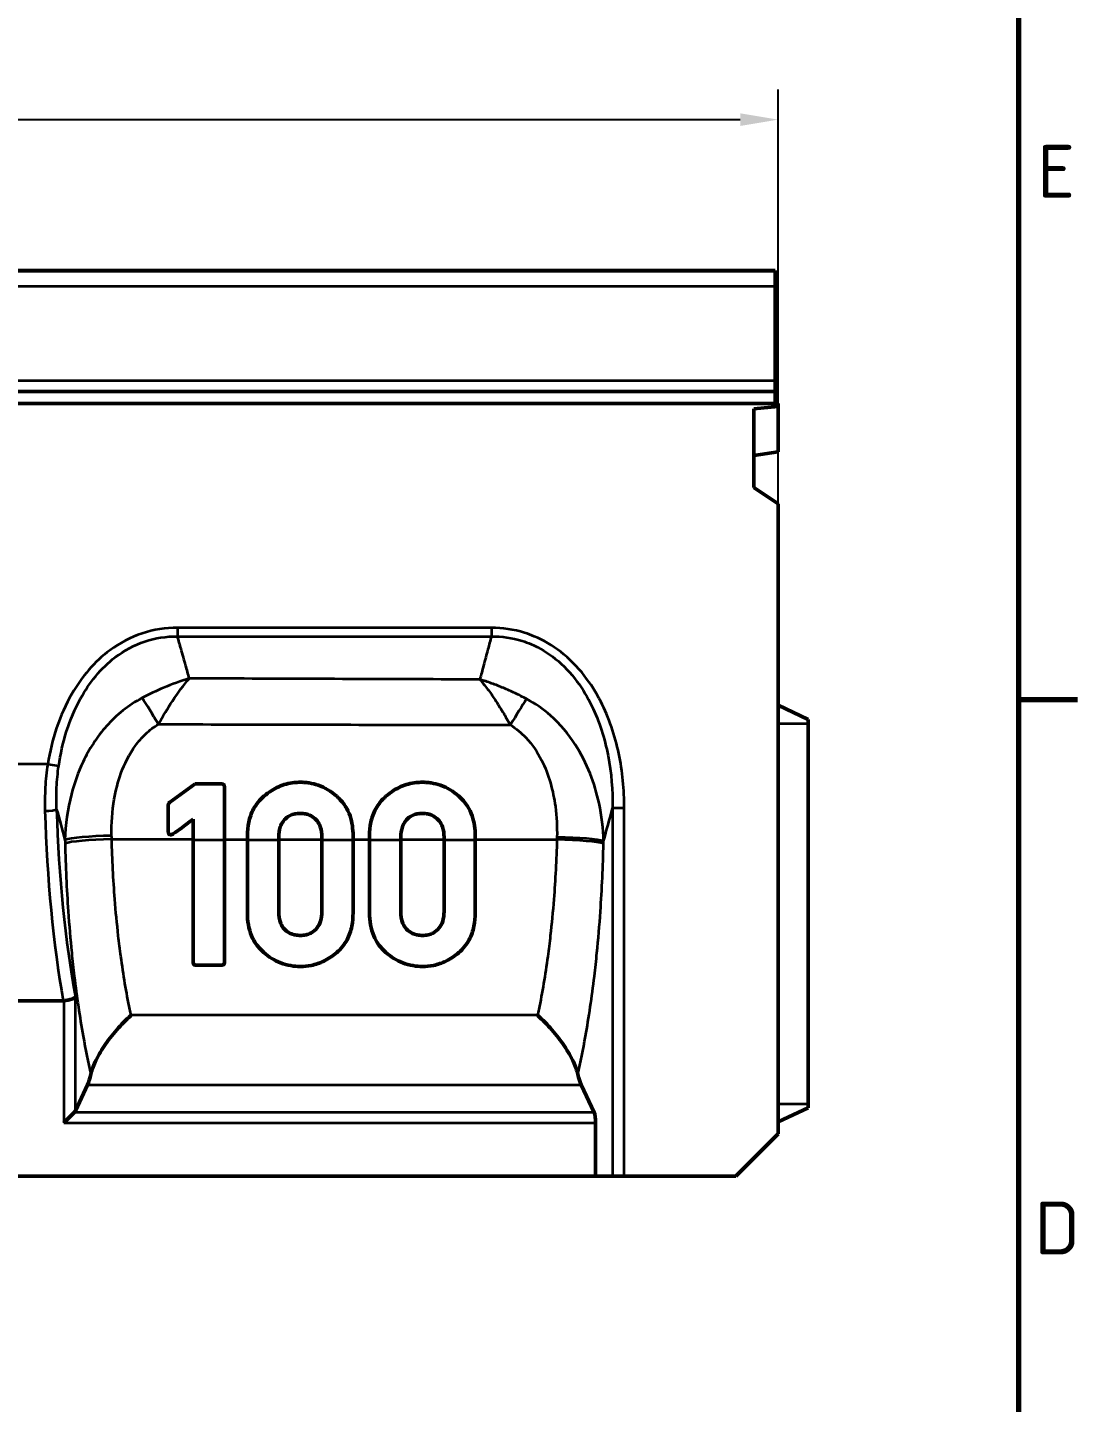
# Model space of a CAD drawing. Header units: millimetres. Extents: x 0 to 1485, y 0 to 1050.
# Drawn here: x 1295.8 to 1469.8, y 583.6 to 811.3 of the extents above; entities that cross this region are included whole.
import ezdxf

# ---------------------------------------------------------------- set-up
doc = ezdxf.new("R2010")
doc.units = ezdxf.units.MM
doc.header["$LTSCALE"] = 2.5
for name, color, linetype, lineweight in [('Bemaßung (ISO)', 7, 'Continuous', 25), ('Rahmen (ISO)', 7, 'Continuous', 70), ('Sichtbar (ISO)', 7, 'Continuous', 50), ('Sichtbar schmal (ISO)', 7, 'Continuous', 35)]:
    doc.layers.add(name, color=color, linetype=linetype, lineweight=lineweight)
doc.styles.add('Notiztext (DIN)', font='isocpeur.ttf')
doc.styles.add('TXT 3_5', font='isocpeur.ttf')
doc.dimstyles.new('Anrin Standard (DIN)', dxfattribs={"dimscale": 2.5, "dimtxt": 3.5, "dimasz": 2.5, "dimexe": 2, "dimexo": 0, "dimgap": 0.8, "dimtad": 1, "dimrnd": 1e-08, "dimtxsty": 'TXT 3_5', "dimcen": 0.09, "dimdle": 10, "dimclrd": 256, "dimclre": 256, "dimclrt": 256, "dimadec": 0, "dimazin": 2, "dimtfac": 0.714286, "dimtmove": 0, "dimatfit": 3, "dimfxl": 1, "dimtolj": 1, "dimlwd": -1, "dimlwe": -1, "dimarcsym": 0})

# ---------------------------------------------------------------- blocks, each defined once
blk = doc.blocks.new('Ränder Standardrahmen')
at = {"layer": 'Rahmen (ISO)'}
blk.add_line((584, 280), (587.9, 280), dxfattribs=at)
at = {"layer": 'Rahmen (ISO)', "flags": 128}
blk.add_lwpolyline([(10, 10), (10, 410), (584, 410), (584, 10), (10, 10)], dxfattribs=at)
at = {"layer": 'Rahmen (ISO)', "char_height": 3.5, "attachment_point": 7, "style": 'Notiztext (DIN)'}
for s, insert in [('E', (585.228, 313.25)), ('D', (585.053, 243.25))]:
    blk.add_mtext(s, dxfattribs=dict(at, insert=insert))
blk = doc.blocks.new('*D14')
at = {"layer": 'Bemaßung (ISO)', "transparency": 16777216}
for p, q in [((420.15, 732.45), (420.15, 801.07)), ((1420.15, 732.45), (1420.15, 801.07)), ((426.4, 796.07), (1413.9, 796.07))]:
    blk.add_line(p, q, dxfattribs=at)
for points in [[(426.4, 797.11), (426.4, 795.02), (420.15, 796.07)], [(1413.9, 797.11), (1413.9, 795.02), (1420.15, 796.07)]]:
    blk.add_solid(points, dxfattribs=at)
at = {"layer": 'Defpoints', "color": 0, "transparency": 16777216}
for p in [(1420.15, 796.07), (420.15, 732.45), (1420.15, 732.45)]:
    blk.add_point(p, dxfattribs=at)
at = {"layer": 'Bemaßung (ISO)', "transparency": 16777216, "insert": (909.62, 806.82), "char_height": 8.75, "attachment_point": 1, "style": 'TXT 3_5'}
blk.add_mtext('\\A1;1000', dxfattribs=at)

msp = doc.modelspace()

# ---------------------------------------------------------------- linework, layer by layer
at = {"layer": 'Sichtbar (ISO)'}
for p, q in [((920.646, 771.066), (1419.646, 771.066)), ((1419.646, 770.986), (1419.646, 771.066)), ((1419.646, 770.986), (1419.646, 768.5)), ((1419.646, 752.798), (1419.646, 768.5)), ((1419.646, 751.066), (1419.646, 752.798)), ((920.646, 751.066), (1419.646, 751.066)), ((1419.646, 749.066), (1419.646, 751.066)), ((1420.146, 749.066), (420.146, 749.066)), ((920.646, 749.066), (1419.646, 749.066)), ((1416.146, 748.168), (1420.146, 748.572)), ((1416.146, 735.12), (1416.146, 748.168)), ((1420.146, 748.572), (1420.146, 749.066)), ((1420.146, 748.572), (1420.146, 741.066)), ((1420.146, 741.066), (1416.146, 740.46)), ((1420.146, 732.453), (1416.146, 735.12)), ((1420.146, 628.066), (1420.146, 732.453)), ((1425.146, 696.735), (1420.146, 699.066)), ((1425.146, 696.735), (1425.146, 696.066)), ((1425.146, 633.066), (1425.146, 696.066)), ((1323.614, 686.054), (1319.342, 682.958)), ((1327.934, 686.054), (1323.614, 686.054)), ((1328.462, 676.778), (1328.462, 685.574)), ((1319.126, 682.55), (1319.126, 678.134)), ((1323.254, 680.198), (1323.254, 676.781)), ((1323.254, 676.781), (1323.254, 656.486)), ((1328.462, 656.486), (1328.462, 676.778)), ((1332.254, 677.462), (1332.254, 676.776)), ((1332.254, 676.776), (1332.254, 664.67)), ((1337.438, 676.774), (1337.438, 677.222)), ((1337.438, 664.886), (1337.438, 676.774)), ((1344.59, 677.222), (1344.59, 676.77)), ((1344.59, 676.77), (1344.59, 664.886)), ((1349.75, 676.767), (1349.75, 677.462)), ((1349.75, 664.67), (1349.75, 676.767)), ((1352.486, 677.462), (1352.486, 676.766)), ((1352.486, 676.766), (1352.486, 664.67)), ((1357.67, 676.763), (1357.67, 677.222)), ((1357.67, 664.886), (1357.67, 676.763)), ((1364.822, 677.222), (1364.822, 676.759)), ((1364.822, 676.759), (1364.822, 664.886)), ((1369.982, 676.757), (1369.982, 677.462)), ((1369.982, 664.67), (1369.982, 676.757)), ((1323.758, 656.006), (1327.934, 656.006)), ((1280.557, 650.132), (1301.735, 650.132)), ((1303.758, 631.922), (1305.757, 636.228)), ((1387.535, 636.227), (1389.662, 631.644)), ((1303.559, 631.644), (1301.827, 629.912)), ((1425.146, 632.398), (1420.146, 630.066)), ((1425.146, 633.066), (1425.146, 632.398)), ((1389.93, 629.912), (1389.93, 621.066)), ((1413.146, 621.066), (1420.146, 628.066)), ((1280.465, 621.066), (1389.93, 621.066)), ((1389.93, 621.066), (1392.749, 621.066)), ((1394.68, 621.066), (1392.749, 621.066)), ((1394.68, 621.066), (1413.146, 621.066))]:
    msp.add_line(p, q, dxfattribs=at)
for centre, major_axis, ratio, start_param, end_param in [((1301.827, 632.221), (2, 0), 0.5773503, 5.7595865, 6.0213859), ((1389.395, 629.912), (0, -2), 0.2679492, 1.5707963, 2.6179939)]:
    msp.add_ellipse(centre, major_axis=major_axis, ratio=ratio, start_param=start_param, end_param=end_param, dxfattribs=at)
for points, knots in [([(1328.462, 685.574), (1328.462, 685.635), (1328.451, 685.693), (1328.403, 685.809), (1328.367, 685.861), (1328.296, 685.932), (1328.249, 685.976), (1328.139, 686.024), (1328.103, 686.035), (1328.043, 686.047), (1328.02, 686.05), (1327.976, 686.054), (1327.955, 686.054), (1327.934, 686.054)], [0, 0, 0, 0, 0.018224129, 0.018224129, 0.037563221, 0.037563221, 0.048395237, 0.048395237, 0.053491902, 0.053491902, 0.056521966, 0.056521966, 0.059328462, 0.059328462, 0.059328462, 0.059328462]), ([(1341.014, 686.318), (1340.668, 686.318), (1340.322, 686.3), (1339.533, 686.214), (1339.093, 686.133), (1337.816, 685.791), (1337.025, 685.441), (1335.818, 684.686), (1335.379, 684.354), (1334.966, 683.99)], [0, 0, 0, 0, 0.10382631, 0.10382631, 0.23834875, 0.23834875, 0.50056817, 0.50056817, 0.66595755, 0.66595755, 0.66595755, 0.66595755]), ([(1347.038, 683.99), (1346.135, 684.794), (1345.122, 685.425), (1343.491, 685.998), (1342.989, 686.124), (1342.224, 686.246), (1341.97, 686.275), (1341.482, 686.31), (1341.248, 686.318), (1341.014, 686.318)], [0, 0, 0, 0, 0.36304159, 0.36304159, 0.51882785, 0.51882785, 0.59549542, 0.59549542, 0.66570729, 0.66570729, 0.66570729, 0.66570729]), ([(1361.246, 686.318), (1360.901, 686.318), (1360.556, 686.3), (1359.768, 686.214), (1359.329, 686.133), (1358.054, 685.793), (1357.265, 685.445), (1356.055, 684.691), (1355.613, 684.357), (1355.198, 683.99)], [0, 0, 0, 0, 0.10359016, 0.10359016, 0.23783893, 0.23783893, 0.49951841, 0.49951841, 0.66595291, 0.66595291, 0.66595291, 0.66595291]), ([(1367.27, 683.99), (1366.368, 684.793), (1365.354, 685.424), (1363.724, 685.998), (1363.222, 686.124), (1362.457, 686.245), (1362.203, 686.274), (1361.714, 686.31), (1361.48, 686.318), (1361.246, 686.318)], [0, 0, 0, 0, 0.36291292, 0.36291292, 0.51872653, 0.51872653, 0.59547011, 0.59547011, 0.66570478, 0.66570478, 0.66570478, 0.66570478]), ([(1334.966, 683.99), (1334.276, 683.398), (1333.708, 682.707), (1332.894, 681.213), (1332.634, 680.468), (1332.318, 678.96), (1332.254, 678.21), (1332.254, 677.462)], [0, 0, 0, 0, 0.27318631, 0.27318631, 0.51192653, 0.51192653, 0.73699265, 0.73699265, 0.73699265, 0.73699265]), ([(1349.75, 677.462), (1349.75, 678.573), (1349.609, 679.688), (1349.051, 681.316), (1348.79, 681.864), (1348.067, 682.985), (1347.59, 683.521), (1347.038, 683.99)], [0, 0, 0, 0, 0.33442683, 0.33442683, 0.51782083, 0.51782083, 0.73552205, 0.73552205, 0.73552205, 0.73552205]), ([(1355.198, 683.99), (1354.508, 683.398), (1353.94, 682.707), (1353.126, 681.213), (1352.866, 680.468), (1352.55, 678.96), (1352.486, 678.21), (1352.486, 677.462)], [0, 0, 0, 0, 0.27316352, 0.27316352, 0.51192365, 0.51192365, 0.73700241, 0.73700241, 0.73700241, 0.73700241]), ([(1369.982, 677.462), (1369.982, 678.573), (1369.841, 679.688), (1369.283, 681.316), (1369.022, 681.864), (1368.299, 682.985), (1367.822, 683.521), (1367.27, 683.99)], [0, 0, 0, 0, 0.33442435, 0.33442435, 0.5178175, 0.5178175, 0.73553231, 0.73553231, 0.73553231, 0.73553231]), ([(1319.342, 682.958), (1319.304, 682.94), (1319.273, 682.913), (1319.225, 682.858), (1319.201, 682.824), (1319.161, 682.737), (1319.148, 682.7), (1319.13, 682.625), (1319.126, 682.588), (1319.126, 682.55)], [0, 0, 0, 0, 0.012549784, 0.012549784, 0.021821854, 0.021821854, 0.028192848, 0.028192848, 0.034298098, 0.034298098, 0.034298098, 0.034298098]), ([(1337.438, 677.222), (1337.438, 677.795), (1337.505, 678.379), (1337.81, 679.272), (1337.978, 679.601), (1338.392, 680.143), (1338.66, 680.418), (1339.305, 680.82), (1339.607, 680.945), (1340.116, 681.078), (1340.309, 681.111), (1340.673, 681.15), (1340.844, 681.158), (1341.014, 681.158)], [0, 0, 0, 0, 0.17227974, 0.17227974, 0.28387309, 0.28387309, 0.37744285, 0.37744285, 0.44914979, 0.44914979, 0.49177882, 0.49177882, 0.5287864, 0.5287864, 0.5287864, 0.5287864]), ([(1341.014, 681.158), (1341.178, 681.158), (1341.342, 681.15), (1341.695, 681.112), (1341.883, 681.078), (1342.408, 680.939), (1342.727, 680.8), (1343.341, 680.397), (1343.593, 680.148), (1344.019, 679.614), (1344.198, 679.28), (1344.519, 678.379), (1344.59, 677.796), (1344.59, 677.222)], [0, 0, 0, 0, 0.04919449, 0.04919449, 0.10657372, 0.10657372, 0.21212255, 0.21212255, 0.32715457, 0.32715457, 0.47375702, 0.47375702, 0.69394537, 0.69394537, 0.69394537, 0.69394537]), ([(1357.67, 677.222), (1357.67, 677.795), (1357.737, 678.38), (1358.042, 679.273), (1358.21, 679.601), (1358.624, 680.143), (1358.892, 680.418), (1359.537, 680.82), (1359.839, 680.945), (1360.348, 681.078), (1360.541, 681.111), (1360.905, 681.15), (1361.076, 681.158), (1361.246, 681.158)], [0, 0, 0, 0, 0.17237126, 0.17237126, 0.2839048, 0.2839048, 0.37740501, 0.37740501, 0.44911924, 0.44911924, 0.49171624, 0.49171624, 0.52866818, 0.52866818, 0.52866818, 0.52866818]), ([(1361.246, 681.158), (1361.409, 681.158), (1361.573, 681.15), (1361.926, 681.112), (1362.114, 681.078), (1362.638, 680.94), (1362.956, 680.802), (1363.572, 680.398), (1363.824, 680.149), (1364.249, 679.618), (1364.428, 679.284), (1364.75, 678.382), (1364.822, 677.798), (1364.822, 677.222)], [0, 0, 0, 0, 0.04908634, 0.04908634, 0.10636203, 0.10636203, 0.21176412, 0.21176412, 0.32752594, 0.32752594, 0.47650754, 0.47650754, 0.7009455, 0.7009455, 0.7009455, 0.7009455]), ([(1319.126, 678.134), (1319.126, 678.065), (1319.134, 677.994), (1319.173, 677.873), (1319.199, 677.823), (1319.274, 677.733), (1319.321, 677.697), (1319.399, 677.655), (1319.436, 677.638), (1319.501, 677.623), (1319.519, 677.62), (1319.545, 677.617), (1319.553, 677.617), (1319.568, 677.616), (1319.575, 677.616), (1319.597, 677.617), (1319.613, 677.618), (1319.645, 677.622), (1319.661, 677.625), (1319.71, 677.637), (1319.742, 677.649), (1319.824, 677.686), (1319.873, 677.717), (1319.918, 677.75)], [0, 0, 0, 0, 0.021006236, 0.021006236, 0.038136801, 0.038136801, 0.056178708, 0.056178708, 0.064708241, 0.064708241, 0.067999033, 0.067999033, 0.069372489, 0.069372489, 0.070604734, 0.070604734, 0.073406096, 0.073406096, 0.076353126, 0.076353126, 0.082382687, 0.082382687, 0.092378257, 0.092378257, 0.092378257, 0.092378257]), ([(1332.254, 664.67), (1332.254, 663.358), (1332.45, 662.061), (1333.162, 660.375), (1333.419, 659.908), (1334.083, 658.971), (1334.496, 658.521), (1334.966, 658.118)], [0, 0, 0, 0, 0.4106156, 0.4106156, 0.58035413, 0.58035413, 0.77319857, 0.77319857, 0.77319857, 0.77319857]), ([(1341.014, 660.95), (1340.726, 660.95), (1340.438, 660.974), (1339.873, 661.083), (1339.601, 661.168), (1338.872, 661.512), (1338.562, 661.802), (1338.12, 662.288), (1337.925, 662.605), (1337.527, 663.555), (1337.438, 664.228), (1337.438, 664.886)], [0, 0, 0, 0, 0.08639898, 0.08639898, 0.17281624, 0.17281624, 0.33122804, 0.33122804, 0.54658549, 0.54658549, 0.92477987, 0.92477987, 0.92477987, 0.92477987]), ([(1344.59, 664.886), (1344.59, 664.349), (1344.529, 663.804), (1344.232, 662.871), (1344.03, 662.479), (1343.544, 661.898), (1343.226, 661.587), (1342.513, 661.214), (1342.244, 661.117), (1341.807, 661.017), (1341.652, 660.991), (1341.336, 660.958), (1341.175, 660.95), (1341.014, 660.95)], [0, 0, 0, 0, 0.1679773, 0.1679773, 0.30713349, 0.30713349, 0.40302432, 0.40302432, 0.45624783, 0.45624783, 0.48505389, 0.48505389, 0.51444749, 0.51444749, 0.51444749, 0.51444749]), ([(1347.038, 658.118), (1347.748, 658.721), (1348.32, 659.425), (1349.129, 660.935), (1349.384, 661.687), (1349.688, 663.189), (1349.75, 663.929), (1349.75, 664.67)], [0, 0, 0, 0, 0.28978316, 0.28978316, 0.5420665, 0.5420665, 0.77401607, 0.77401607, 0.77401607, 0.77401607]), ([(1352.486, 664.67), (1352.486, 663.358), (1352.682, 662.061), (1353.394, 660.376), (1353.651, 659.908), (1354.315, 658.971), (1354.728, 658.521), (1355.198, 658.118)], [0, 0, 0, 0, 0.41061315, 0.41061315, 0.58035066, 0.58035066, 0.77320107, 0.77320107, 0.77320107, 0.77320107]), ([(1361.246, 660.95), (1360.958, 660.95), (1360.67, 660.974), (1360.105, 661.083), (1359.834, 661.168), (1359.104, 661.512), (1358.794, 661.802), (1358.352, 662.288), (1358.157, 662.604), (1357.759, 663.555), (1357.67, 664.228), (1357.67, 664.886)], [0, 0, 0, 0, 0.08639146, 0.08639146, 0.17280261, 0.17280261, 0.33121211, 0.33121211, 0.54655488, 0.54655488, 0.92477004, 0.92477004, 0.92477004, 0.92477004]), ([(1364.822, 664.886), (1364.822, 664.349), (1364.761, 663.804), (1364.464, 662.871), (1364.262, 662.479), (1363.776, 661.898), (1363.459, 661.587), (1362.746, 661.214), (1362.476, 661.117), (1362.039, 661.017), (1361.884, 660.991), (1361.568, 660.958), (1361.407, 660.95), (1361.246, 660.95)], [0, 0, 0, 0, 0.16796605, 0.16796605, 0.30712127, 0.30712127, 0.40301616, 0.40301616, 0.45624856, 0.45624856, 0.48505796, 0.48505796, 0.51445441, 0.51445441, 0.51445441, 0.51445441]), ([(1367.27, 658.118), (1367.98, 658.721), (1368.552, 659.425), (1369.361, 660.935), (1369.616, 661.687), (1369.92, 663.189), (1369.982, 663.929), (1369.982, 664.67)], [0, 0, 0, 0, 0.28977757, 0.28977757, 0.5420757, 0.5420757, 0.77401853, 0.77401853, 0.77401853, 0.77401853]), ([(1323.254, 656.486), (1323.254, 656.421), (1323.266, 656.358), (1323.328, 656.222), (1323.379, 656.167), (1323.456, 656.096), (1323.504, 656.065), (1323.591, 656.03), (1323.625, 656.02), (1323.693, 656.009), (1323.725, 656.006), (1323.758, 656.006)], [0, 0, 0, 0, 0.02155544, 0.02155544, 0.04873816, 0.04873816, 0.08178623, 0.08178623, 0.10154139, 0.10154139, 0.11959685, 0.11959685, 0.11959685, 0.11959685]), ([(1327.934, 656.006), (1327.978, 656.006), (1328.023, 656.01), (1328.11, 656.027), (1328.152, 656.041), (1328.234, 656.081), (1328.287, 656.114), (1328.382, 656.221), (1328.413, 656.271), (1328.453, 656.379), (1328.462, 656.432), (1328.462, 656.486)], [0, 0, 0, 0, 0.01337045, 0.01337045, 0.026806611, 0.026806611, 0.041226498, 0.041226498, 0.052155708, 0.052155708, 0.06223117, 0.06223117, 0.06223117, 0.06223117]), ([(1334.966, 658.118), (1335.785, 657.403), (1336.706, 656.814), (1338.295, 656.197), (1338.865, 656.04), (1339.97, 655.855), (1340.49, 655.814), (1341.014, 655.814)], [0, 0, 0, 0, 0.33865366, 0.33865366, 0.51840975, 0.51840975, 0.67552363, 0.67552363, 0.67552363, 0.67552363]), ([(1341.014, 655.814), (1341.628, 655.814), (1342.237, 655.87), (1343.562, 656.135), (1344.252, 656.368), (1345.69, 657.066), (1346.397, 657.554), (1347.038, 658.118)], [0, 0, 0, 0, 0.18432128, 0.18432128, 0.40727321, 0.40727321, 0.67328938, 0.67328938, 0.67328938, 0.67328938]), ([(1355.198, 658.118), (1356.017, 657.403), (1356.938, 656.814), (1358.527, 656.197), (1359.097, 656.04), (1360.202, 655.855), (1360.722, 655.814), (1361.246, 655.814)], [0, 0, 0, 0, 0.33864592, 0.33864592, 0.51840633, 0.51840633, 0.67552412, 0.67552412, 0.67552412, 0.67552412]), ([(1361.246, 655.814), (1361.86, 655.814), (1362.469, 655.87), (1363.794, 656.135), (1364.484, 656.368), (1365.922, 657.066), (1366.629, 657.554), (1367.27, 658.118)], [0, 0, 0, 0, 0.18432264, 0.18432264, 0.40727214, 0.40727214, 0.67329, 0.67329, 0.67329, 0.67329]), ([(1303.758, 650.749), (1303.758, 650.749), (1303.757, 650.748), (1303.709, 650.689), (1303.637, 650.631), (1303.45, 650.519), (1303.335, 650.465), (1303.017, 650.347), (1302.798, 650.286), (1302.326, 650.191), (1302.078, 650.156), (1301.827, 650.136)], [-0.00066506, -0.00066506, -0.00066506, -0.00066506, 0, 0, 0.05750445, 0.05750445, 0.1146031, 0.1146031, 0.19380445, 0.19380445, 0.26966192, 0.26966192, 0.26966192, 0.26966192]), ([(1312.967, 647.72), (1312.963, 647.717), (1312.96, 647.714), (1312.159, 646.987), (1311.358, 646.173), (1309.862, 644.455), (1309.155, 643.545), (1307.95, 641.743), (1307.437, 640.856), (1306.706, 639.271), (1306.457, 638.58), (1306.312, 637.949)], [-0.001594, -0.001594, -0.001594, -0.001594, 0, 0, 0.3562742, 0.3562742, 0.6988011, 0.6988011, 1.0094761, 1.0094761, 1.2645096, 1.2645096, 1.2645096, 1.2645096]), ([(1380.325, 647.72), (1380.329, 647.717), (1380.332, 647.713), (1381.133, 646.987), (1381.934, 646.173), (1383.43, 644.455), (1384.137, 643.545), (1385.342, 641.743), (1385.855, 640.856), (1386.586, 639.271), (1386.835, 638.58), (1386.98, 637.949)], [-1.256878, -1.256878, -1.256878, -1.256878, -1.2552956, -1.2552956, -0.9016317, -0.9016317, -0.5616103, -0.5616103, -0.2531851, -0.2531851, 0, 0, 0, 0]), ([(1386.98, 637.949), (1387.017, 637.785), (1387.057, 637.627), (1387.229, 636.988), (1387.377, 636.569), (1387.535, 636.227)], [1.06162689, 1.06162689, 1.06162689, 1.06162689, 1.12757653, 1.12757653, 1.33851202, 1.33851202, 1.33851202, 1.33851202])]:
    msp.add_open_spline(points, degree=3, knots=knots, dxfattribs=at)
for points in [[(1319.918, 677.75), (1321.018, 678.484), (1321.562, 678.942), (1323.254, 680.198)], [(1301.735, 650.132), (1301.765, 650.132), (1301.796, 650.133), (1301.827, 650.136)], [(1305.757, 636.228), (1305.966, 636.678), (1306.154, 637.259), (1306.312, 637.949)]]:
    msp.add_open_spline(points, degree=3, dxfattribs=at)
at = {"layer": 'Sichtbar schmal (ISO)'}
for p, q in [((920.646, 770.986), (1419.646, 770.986)), ((920.646, 768.5), (1419.646, 768.5)), ((1419.646, 752.798), (920.646, 752.798)), ((1320.681, 711.913), (1320.68, 710.477)), ((1372.657, 711.903), (1372.657, 710.479)), ((1420.146, 696.066), (1425.146, 696.066)), ((1299.174, 689.324), (1283.144, 689.324)), ((1299.174, 689.324), (1300.994, 689.027)), ((1394.68, 682.039), (1392.749, 682.039)), ((1392.749, 682.039), (1392.749, 621.066)), ((1394.68, 621.066), (1394.68, 682.039)), ((1309.776, 676.873), (1323.254, 676.866)), ((1328.462, 676.863), (1332.254, 676.861)), ((1337.438, 676.858), (1344.59, 676.855)), ((1349.75, 676.852), (1352.486, 676.851)), ((1357.67, 676.848), (1364.822, 676.844)), ((1369.982, 676.842), (1383.516, 676.835)), ((1383.526, 677.231), (1383.516, 676.835)), ((1391.243, 676.152), (1391.253, 676.548)), ((1301.827, 650.136), (1301.827, 629.912)), ((1303.758, 631.922), (1303.758, 650.749)), ((1305.757, 636.228), (1387.535, 636.227)), ((1389.662, 631.644), (1303.559, 631.644)), ((1420.146, 633.066), (1425.146, 633.066)), ((1301.827, 629.912), (1389.93, 629.912))]:
    msp.add_line(p, q, dxfattribs=at)
for centre, major_axis, ratio, start_param, end_param in [((1317.51, 695.252), (-4.078, 6.883), 0.0434752, 4.7851794, 5.5054814), ((1375.796, 695.12), (4.099, 6.87), 0.043599, 0.7831344, 1.4973978), ((1298.723, 681.799), (1.999, 0.06), 0.1106168, 4.7090886, 6.019731), ((1316.832, 689.324), (0, -70), 0.2602935, 4.8232815, 5.306634), ((1318.764, 689.324), (0, 68), 0.2679492, 1.6816888, 2.1739877), ((1309.762, 676.791), (-7.998, -0.182), 0.084571, 4.7104157, 6.0204224), ((1309.775, 676.196), (-7.998, -0.182), 0.0845712, 4.7104216, 6.0204224), ((1383.516, 676.152), (7.998, -0.184), 0.0853107, 0.2627799, 1.5727102), ((1383.525, 676.548), (7.998, -0.184), 0.0853109, 0.2627799, 1.5727061)]:
    msp.add_ellipse(centre, major_axis=major_axis, ratio=ratio, start_param=start_param, end_param=end_param, dxfattribs=at)
for points, knots in [([(1320.681, 711.913), (1318.702, 711.913), (1316.699, 711.599), (1312.922, 710.347), (1311.111, 709.39), (1308.215, 707.252), (1307.031, 706.139), (1304.916, 703.693), (1303.99, 702.366), (1301.128, 697.422), (1299.835, 693.373), (1299.174, 689.324)], [0, 0, 0, 0, 0.5937333, 0.5937333, 1.1930496, 1.1930496, 1.6736936, 1.6736936, 2.1543375, 2.1543375, 3.3851418, 3.3851418, 3.3851418, 3.3851418]), ([(1372.657, 711.903), (1363.995, 711.905), (1355.332, 711.906), (1338.006, 711.909), (1329.343, 711.911), (1320.681, 711.913)], [0, 0, 0, 0, 2.5988336, 2.5988336, 5.1976672, 5.1976672, 5.1976672, 5.1976672]), ([(1394.68, 682.039), (1394.68, 685.074), (1394.391, 688.128), (1393.136, 694.066), (1392.157, 696.996), (1390.004, 701.195), (1389.098, 702.645), (1386.915, 705.448), (1385.617, 706.775), (1382.807, 708.958), (1381.328, 709.833), (1379.248, 710.703), (1378.712, 710.899), (1376.388, 711.625), (1374.508, 711.903), (1372.657, 711.903)], [0, 0, 0, 0, 0.9104693, 0.9104693, 1.8208312, 1.8208312, 2.326296, 2.326296, 2.8799853, 2.8799853, 3.3858129, 3.3858129, 3.5562409, 3.5562409, 4.1113476, 4.1113476, 4.1113476, 4.1113476]), ([(1300.994, 689.027), (1301.565, 692.904), (1302.722, 696.774), (1305.322, 701.488), (1306.167, 702.75), (1308.101, 705.076), (1309.186, 706.131), (1311.846, 708.153), (1313.513, 709.052), (1316.997, 710.215), (1318.848, 710.497), (1320.68, 710.477)], [-3.3851418, -3.3851418, -3.3851418, -3.3851418, -2.1543375, -2.1543375, -1.6736936, -1.6736936, -1.1930496, -1.1930496, -0.5937333, -0.5937333, 0, 0, 0, 0]), ([(1320.68, 710.477), (1329.343, 710.477), (1338.006, 710.478), (1355.332, 710.478), (1363.994, 710.479), (1372.657, 710.479)], [-5.1976672, -5.1976672, -5.1976672, -5.1976672, -2.5988336, -2.5988336, 0, 0, 0, 0]), ([(1322.638, 703.512), (1322.431, 704.251), (1322.224, 704.989), (1322.016, 705.727), (1321.766, 706.617), (1321.516, 707.507), (1321.07, 709.09), (1320.875, 709.784), (1320.68, 710.477)], [0.4566223, 0.4566223, 0.4566223, 0.4566223, 0.7801043, 0.7801043, 0.7801043, 1.1701564, 1.1701564, 1.4740991, 1.4740991, 1.4740991, 1.4740991]), ([(1372.657, 710.479), (1372.468, 709.771), (1372.28, 709.064), (1371.85, 707.454), (1371.609, 706.551), (1371.368, 705.648), (1371.162, 704.878), (1370.957, 704.109), (1370.751, 703.34)], [0.0852521, 0.0852521, 0.0852521, 0.0852521, 0.3932312, 0.3932312, 0.7864624, 0.7864624, 0.7864624, 1.121627, 1.121627, 1.121627, 1.121627]), ([(1372.657, 710.479), (1374.37, 710.497), (1376.108, 710.249), (1378.252, 709.576), (1378.747, 709.393), (1380.664, 708.578), (1382.025, 707.753), (1384.604, 705.686), (1385.792, 704.426), (1387.786, 701.757), (1388.61, 700.375), (1390.562, 696.366), (1391.438, 693.565), (1392.542, 687.879), (1392.779, 684.951), (1392.749, 682.039)], [-4.1113476, -4.1113476, -4.1113476, -4.1113476, -3.5562409, -3.5562409, -3.3858129, -3.3858129, -2.8799853, -2.8799853, -2.326296, -2.326296, -1.8208312, -1.8208312, -0.9104693, -0.9104693, 0, 0, 0, 0]), ([(1322.638, 703.512), (1321.213, 703.097), (1319.774, 702.575), (1317.156, 701.459), (1315.973, 700.891), (1314.814, 700.281)], [-0.00185017, -0.00185017, -0.00185017, -0.00185017, 0.31539231, 0.31539231, 0.58089594, 0.58089594, 0.58089594, 0.58089594]), ([(1317.511, 695.93), (1318.274, 697.285), (1319.05, 698.582), (1320.766, 701.192), (1321.707, 702.461), (1322.638, 703.512)], [-0.58089594, -0.58089594, -0.58089594, -0.58089594, -0.31539231, -0.31539231, 0.00185017, 0.00185017, 0.00185017, 0.00185017]), ([(1370.751, 703.34), (1369.981, 703.342), (1369.21, 703.345), (1361.181, 703.374), (1353.922, 703.4), (1346.663, 703.426), (1339.404, 703.452), (1332.146, 703.478), (1324.137, 703.507), (1323.388, 703.509), (1322.638, 703.512)], [1.9464621, 1.9464621, 1.9464621, 1.9464621, 2.1776328, 2.1776328, 4.3552657, 4.3552657, 4.3552657, 6.5328985, 6.5328985, 6.7577397, 6.7577397, 6.7577397, 6.7577397]), ([(1378.49, 700.115), (1377.861, 700.448), (1377.225, 700.768), (1375.943, 701.378), (1375.297, 701.667), (1374.649, 701.939), (1374.001, 702.211), (1373.35, 702.465), (1372.049, 702.933), (1371.399, 703.147), (1370.751, 703.34)], [0, 0, 0, 0, 0.14432396, 0.14432396, 0.28864791, 0.28864791, 0.28864791, 0.43297187, 0.43297187, 0.57729583, 0.57729583, 0.57729583, 0.57729583]), ([(1370.751, 703.34), (1371.173, 702.856), (1371.597, 702.329), (1372.444, 701.196), (1372.868, 700.592), (1373.29, 699.955), (1373.713, 699.317), (1374.134, 698.648), (1374.971, 697.259), (1375.386, 696.539), (1375.798, 695.803)], [-0.57729583, -0.57729583, -0.57729583, -0.57729583, -0.43297187, -0.43297187, -0.28864791, -0.28864791, -0.28864791, -0.14432396, -0.14432396, 0, 0, 0, 0]), ([(1314.814, 700.281), (1313.673, 699.68), (1312.597, 698.968), (1310.622, 697.388), (1309.728, 696.528), (1307.301, 693.797), (1306.015, 691.766), (1305.027, 689.694), (1304.202, 687.964), (1303.568, 686.177), (1302.443, 681.851), (1302.108, 679.306), (1302.035, 676.791)], [0, 0, 0, 0, 0.2613012, 0.2613012, 0.5226024, 0.5226024, 1.0452049, 1.0452049, 1.0452049, 1.4813437, 1.4813437, 2.0904097, 2.0904097, 2.0904097, 2.0904097]), ([(1391.253, 676.548), (1391.192, 678.634), (1390.953, 680.737), (1390.145, 684.5), (1389.655, 686.155), (1388.362, 689.414), (1387.556, 691.021), (1385.434, 694.295), (1384.083, 695.924), (1381.267, 698.412), (1379.931, 699.353), (1378.49, 700.115)], [0, 0, 0, 0, 0.5064285, 0.5064285, 0.9076994, 0.9076994, 1.3142496, 1.3142496, 1.7690452, 1.7690452, 2.099757, 2.099757, 2.099757, 2.099757]), ([(1309.762, 677.468), (1309.716, 679.49), (1309.846, 681.527), (1310.442, 684.971), (1310.803, 686.387), (1311.295, 687.751), (1311.885, 689.384), (1312.677, 690.974), (1314.214, 693.087), (1314.786, 693.748), (1316.062, 694.951), (1316.763, 695.486), (1317.511, 695.93)], [-2.0904097, -2.0904097, -2.0904097, -2.0904097, -1.4813437, -1.4813437, -1.0452049, -1.0452049, -1.0452049, -0.5226024, -0.5226024, -0.2613012, -0.2613012, 0, 0, 0, 0]), ([(1317.511, 695.93), (1319.964, 695.924), (1322.417, 695.919), (1332.128, 695.898), (1339.387, 695.882), (1346.646, 695.866), (1353.905, 695.85), (1361.163, 695.835), (1370.881, 695.813), (1373.339, 695.808), (1375.798, 695.803)], [-7.2687143, -7.2687143, -7.2687143, -7.2687143, -6.5328985, -6.5328985, -4.3552657, -4.3552657, -4.3552657, -2.1776328, -2.1776328, -1.4400667, -1.4400667, -1.4400667, -1.4400667]), ([(1375.798, 695.803), (1376.743, 695.238), (1377.611, 694.525), (1379.42, 692.616), (1380.271, 691.349), (1381.58, 688.781), (1382.064, 687.512), (1382.813, 684.928), (1383.081, 683.609), (1383.483, 680.601), (1383.564, 678.912), (1383.526, 677.231)], [-2.099757, -2.099757, -2.099757, -2.099757, -1.7690452, -1.7690452, -1.3142496, -1.3142496, -0.9076994, -0.9076994, -0.5064285, -0.5064285, 0, 0, 0, 0]), ([(1299.174, 689.324), (1298.972, 688.045), (1298.84, 686.752), (1298.697, 684.162), (1298.686, 682.864), (1298.723, 681.577)], [0, 0, 0, 0, 0.37751607, 0.37751607, 0.75503214, 0.75503214, 0.75503214, 0.75503214]), ([(1300.655, 681.799), (1300.607, 683.003), (1300.603, 684.216), (1300.709, 686.633), (1300.818, 687.838), (1300.994, 689.027)], [-0.75503214, -0.75503214, -0.75503214, -0.75503214, -0.37751607, -0.37751607, 0, 0, 0, 0]), ([(1312.967, 647.72), (1312.899, 648.045), (1312.831, 648.372), (1312.201, 651.486), (1311.707, 654.438), (1311.293, 657.493), (1311.141, 658.612), (1311, 659.745), (1310.645, 662.867), (1310.45, 664.895), (1310.034, 670.206), (1309.862, 673.538), (1309.776, 676.873)], [1.0040066, 1.0040066, 1.0040066, 1.0040066, 1.1386952, 1.1386952, 2.2773905, 2.2773905, 2.2773905, 2.6944572, 2.6944572, 3.4160857, 3.4160857, 4.5547809, 4.5547809, 4.5547809, 4.5547809]), ([(1383.516, 676.835), (1383.43, 673.502), (1383.257, 670.175), (1382.841, 664.877), (1382.647, 662.858), (1382.292, 659.739), (1382.15, 658.6), (1381.997, 657.474), (1381.583, 654.422), (1381.089, 651.474), (1380.46, 648.366), (1380.393, 648.042), (1380.325, 647.72)], [0, 0, 0, 0, 1.1377034, 1.1377034, 1.8559361, 1.8559361, 2.2754068, 2.2754068, 2.2754068, 3.4131102, 3.4131102, 3.546551, 3.546551, 3.546551, 3.546551]), ([(1302.048, 676.196), (1302.134, 672.415), (1302.306, 668.64), (1302.723, 662.621), (1302.917, 660.322), (1303.273, 656.784), (1303.414, 655.5), (1303.566, 654.231), (1303.98, 650.769), (1304.474, 647.423), (1305.43, 642.062), (1305.857, 639.95), (1306.312, 637.949)], [-4.5547809, -4.5547809, -4.5547809, -4.5547809, -3.4160857, -3.4160857, -2.6944572, -2.6944572, -2.2773905, -2.2773905, -2.2773905, -1.1386952, -1.1386952, -0.3430834, -0.3430834, -0.3430834, -0.3430834]), ([(1386.98, 637.949), (1387.434, 639.946), (1387.86, 642.055), (1388.816, 647.409), (1389.31, 650.751), (1389.724, 654.21), (1389.877, 655.485), (1390.019, 656.777), (1390.374, 660.312), (1390.568, 662.599), (1390.984, 668.604), (1391.157, 672.375), (1391.243, 676.152)], [-4.2074575, -4.2074575, -4.2074575, -4.2074575, -3.4131102, -3.4131102, -2.2754068, -2.2754068, -2.2754068, -1.8559361, -1.8559361, -1.1377034, -1.1377034, 0, 0, 0, 0]), ([(1380.325, 647.72), (1376.268, 647.72), (1372.211, 647.72), (1360.985, 647.72), (1353.815, 647.72), (1346.646, 647.72), (1339.476, 647.72), (1332.307, 647.72), (1321.081, 647.72), (1317.024, 647.72), (1312.967, 647.72)], [0.9337302, 0.9337302, 0.9337302, 0.9337302, 2.150833, 2.150833, 4.3016661, 4.3016661, 4.3016661, 6.4524991, 6.4524991, 7.6695434, 7.6695434, 7.6695434, 7.6695434])]:
    msp.add_open_spline(points, degree=3, knots=knots, dxfattribs=at)
for points in [[(1300.655, 681.799), (1301.115, 680.13), (1301.575, 678.461), (1302.035, 676.791)], [(1391.253, 676.548), (1391.751, 678.378), (1392.25, 680.208), (1392.749, 682.039)], [(1302.035, 676.791), (1302.039, 676.593), (1302.044, 676.394), (1302.048, 676.196)], [(1309.776, 676.873), (1309.771, 677.071), (1309.767, 677.27), (1309.762, 677.468)], [(1323.254, 676.781), (1324.99, 676.78), (1326.726, 676.779), (1328.462, 676.778)], [(1332.254, 676.776), (1333.982, 676.775), (1335.71, 676.775), (1337.438, 676.774)], [(1344.59, 676.77), (1346.31, 676.769), (1348.03, 676.768), (1349.75, 676.767)], [(1352.486, 676.766), (1354.214, 676.765), (1355.942, 676.764), (1357.67, 676.763)], [(1364.822, 676.759), (1366.542, 676.758), (1368.262, 676.757), (1369.982, 676.757)]]:
    msp.add_open_spline(points, degree=3, dxfattribs=at)

# ---------------------------------------------------------------- block references
at = {"xscale": 2.5, "yscale": 2.5, "zscale": 2.5}
msp.add_blockref('Ränder Standardrahmen', (0, 0), dxfattribs=at)

# ---------------------------------------------------------------- dimensions: what is measured, and where the dimension line sits
at = {"layer": 'Bemaßung (ISO)'}
dim = msp.add_linear_dim(base=(1420.146, 796.066), p1=(420.146, 732.453), p2=(1420.146, 732.453), dimstyle='Anrin Standard (DIN)', override={"dimgap": 0.8, "dimdec": 2, "dimtol": 0, "dimlim": 0, "dimtp": 0, "dimtm": 0, "dimtdec": 2, "dimtofl": 0, "dimatfit": 1}, dxfattribs=at)
dim.commit()
dim.dimension.update_dxf_attribs({"geometry": '*D14', "text_midpoint": (920.121, 796.066), "dimtype": 160})

doc.saveas('drawing.dxf')
